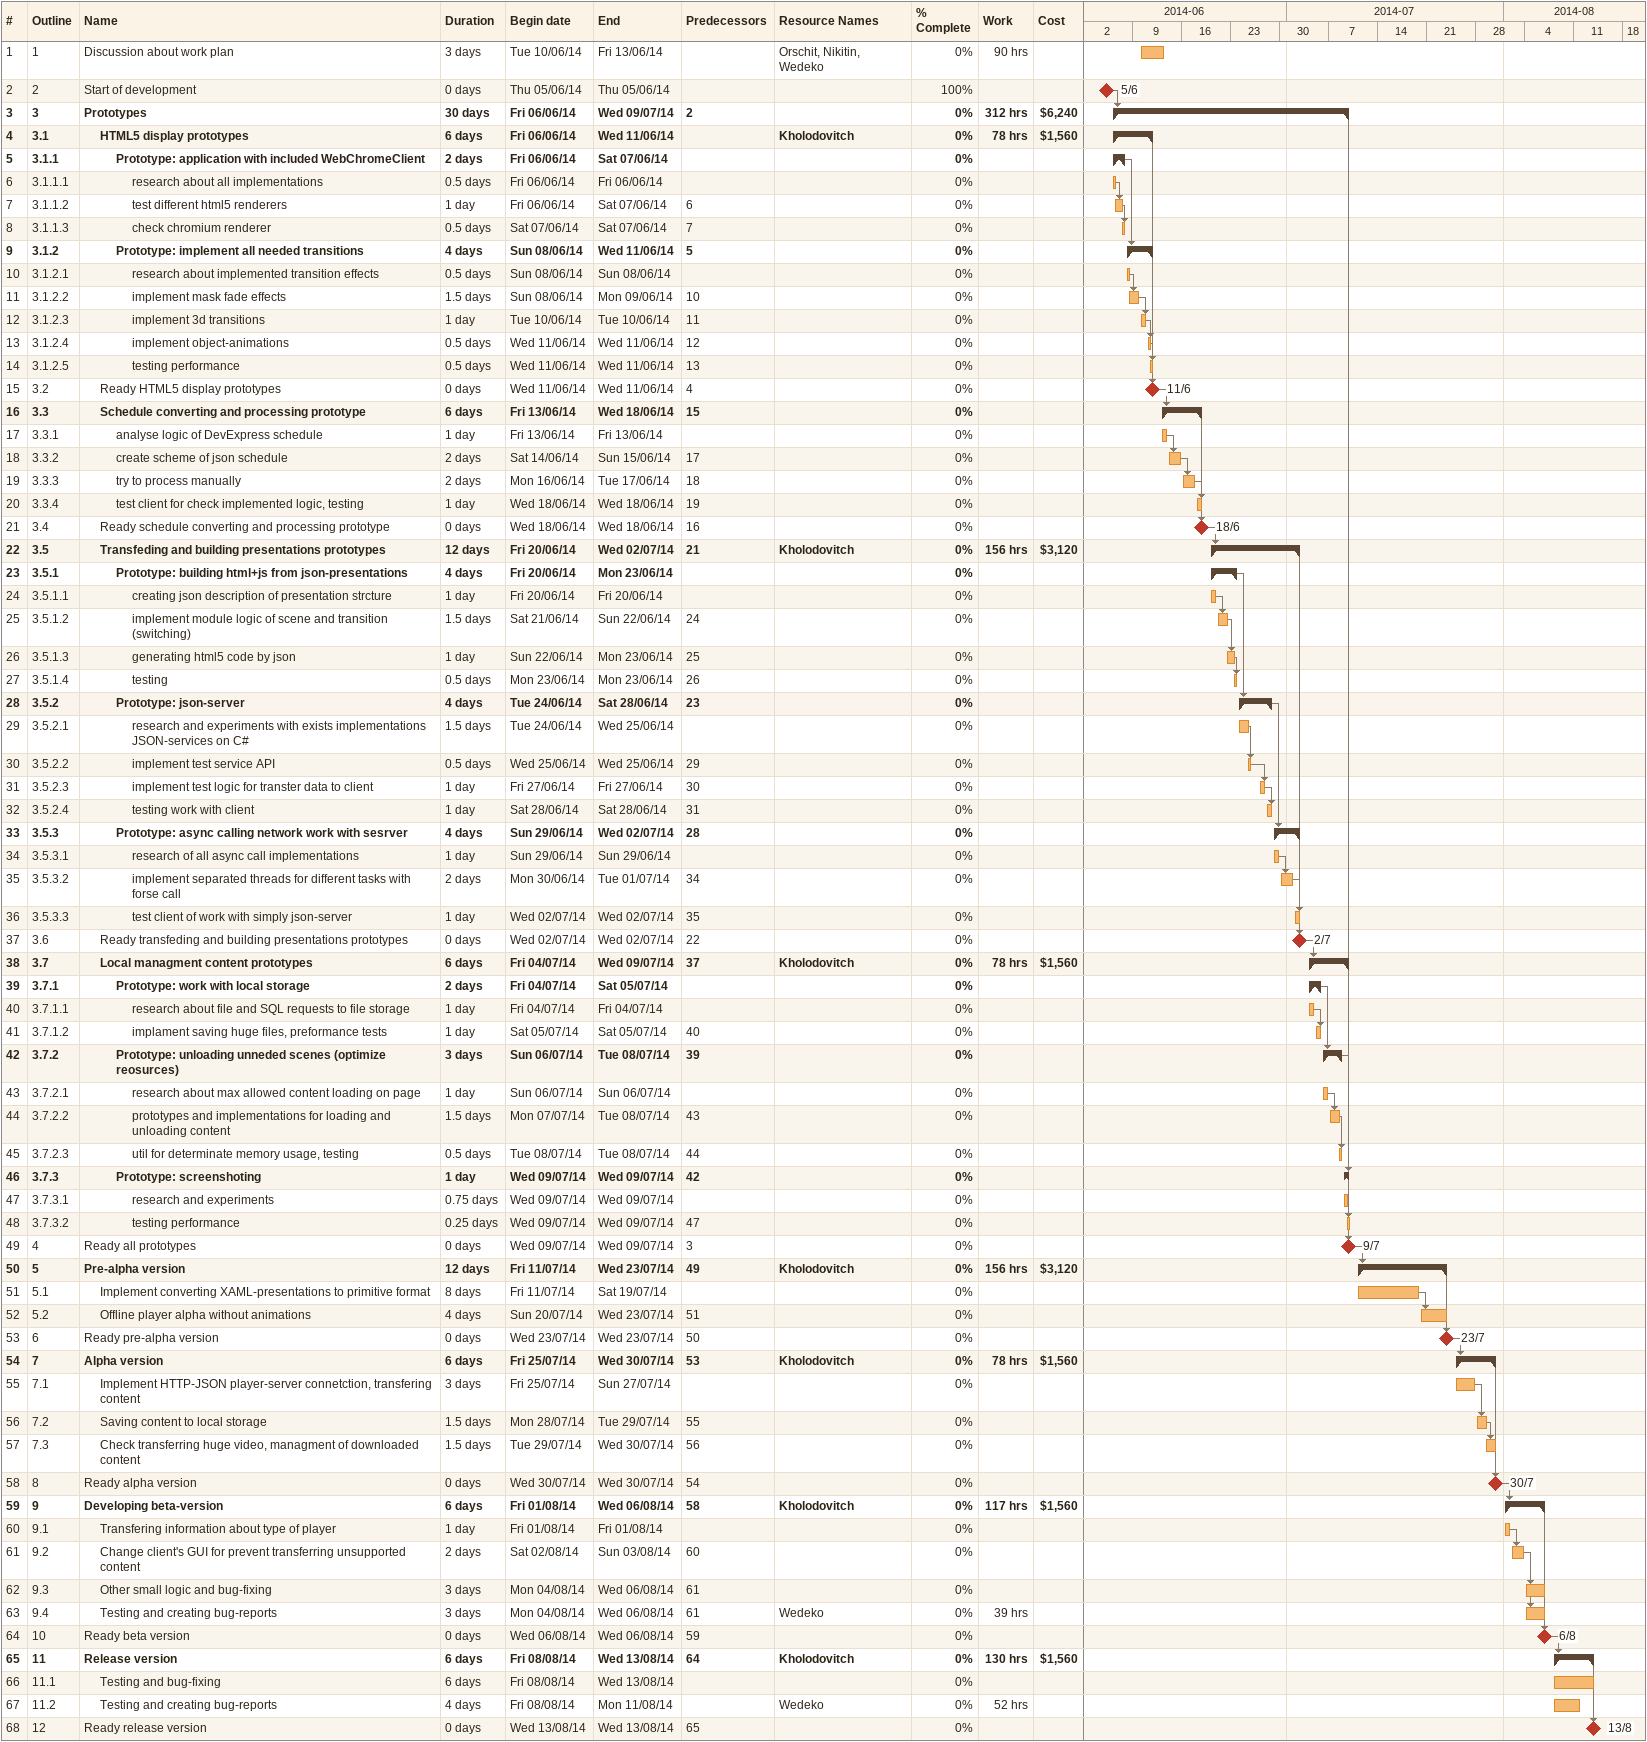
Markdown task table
| ID | WBS | Task | Duration | Start | Finish | Predecessors | Resources | % complete | Work (h) | Cost ($) |
|---|---|---|---|---|---|---|---|---|---|---|
| 1 | 1 | Discussion about work plan | 3d | 2014-06-10 | 2014-06-13 |  | Orschit, Nikitin, Wedeko | 0 | 90 |  |
| 2 | 2 | Start of development | 0d | 2014-06-05 | 2014-06-05 |  |  | 100 |  |  |
| 3 | 3 | **Prototypes** | 30d | 2014-06-06 | 2014-07-09 | 2 |  | 0 | 312 | 6240 |
| 4 | 3.1 | **HTML5 display prototypes** | 6d | 2014-06-06 | 2014-06-11 |  | Kholodovitch | 0 | 78 | 1560 |
| 5 | 3.1.1 | **Prototype: application with included WebChromeClient** | 2d | 2014-06-06 | 2014-06-07 |  |  | 0 |  |  |
| 6 | 3.1.1.1 | research about all implementations | 0.5d | 2014-06-06 | 2014-06-06 |  |  | 0 |  |  |
| 7 | 3.1.1.2 | test different html5 renderers | 1d | 2014-06-06 | 2014-06-07 | 6 |  | 0 |  |  |
| 8 | 3.1.1.3 | check chromium renderer | 0.5d | 2014-06-07 | 2014-06-07 | 7 |  | 0 |  |  |
| 9 | 3.1.2 | **Prototype: implement all needed transitions** | 4d | 2014-06-08 | 2014-06-11 | 5 |  | 0 |  |  |
| 10 | 3.1.2.1 | research about implemented transition effects | 0.5d | 2014-06-08 | 2014-06-08 |  |  | 0 |  |  |
| 11 | 3.1.2.2 | implement mask fade effects | 1.5d | 2014-06-08 | 2014-06-09 | 10 |  | 0 |  |  |
| 12 | 3.1.2.3 | implement 3d transitions | 1d | 2014-06-10 | 2014-06-10 | 11 |  | 0 |  |  |
| 13 | 3.1.2.4 | implement object-animations | 0.5d | 2014-06-11 | 2014-06-11 | 12 |  | 0 |  |  |
| 14 | 3.1.2.5 | testing performance | 0.5d | 2014-06-11 | 2014-06-11 | 13 |  | 0 |  |  |
| 15 | 3.2 | Ready HTML5 display prototypes | 0d | 2014-06-11 | 2014-06-11 | 4 |  | 0 |  |  |
| 16 | 3.3 | **Schedule converting and processing prototype** | 6d | 2014-06-13 | 2014-06-18 | 15 |  | 0 |  |  |
| 17 | 3.3.1 | analyse logic of DevExpress schedule | 1d | 2014-06-13 | 2014-06-13 |  |  | 0 |  |  |
| 18 | 3.3.2 | create scheme of json schedule | 2d | 2014-06-14 | 2014-06-15 | 17 |  | 0 |  |  |
| 19 | 3.3.3 | try to process manually | 2d | 2014-06-16 | 2014-06-17 | 18 |  | 0 |  |  |
| 20 | 3.3.4 | test client for check implemented logic, testing | 1d | 2014-06-18 | 2014-06-18 | 19 |  | 0 |  |  |
| 21 | 3.4 | Ready schedule converting and processing prototype | 0d | 2014-06-18 | 2014-06-18 | 16 |  | 0 |  |  |
| 22 | 3.5 | **Transfeding and building presentations prototypes** | 12d | 2014-06-20 | 2014-07-02 | 21 | Kholodovitch | 0 | 156 | 3120 |
| 23 | 3.5.1 | **Prototype: building html+js from json-presentations** | 4d | 2014-06-20 | 2014-06-23 |  |  | 0 |  |  |
| 24 | 3.5.1.1 | creating json description of presentation strcture | 1d | 2014-06-20 | 2014-06-20 |  |  | 0 |  |  |
| 25 | 3.5.1.2 | implement module logic of scene and transition (switching) | 1.5d | 2014-06-21 | 2014-06-22 | 24 |  | 0 |  |  |
| 26 | 3.5.1.3 | generating html5 code by json | 1d | 2014-06-22 | 2014-06-23 | 25 |  | 0 |  |  |
| 27 | 3.5.1.4 | testing | 0.5d | 2014-06-23 | 2014-06-23 | 26 |  | 0 |  |  |
| 28 | 3.5.2 | **Prototype: json-server** | 4d | 2014-06-24 | 2014-06-28 | 23 |  | 0 |  |  |
| 29 | 3.5.2.1 | research and experiments with exists implementations JSON-services on C# | 1.5d | 2014-06-24 | 2014-06-25 |  |  | 0 |  |  |
| 30 | 3.5.2.2 | implement test service API | 0.5d | 2014-06-25 | 2014-06-25 | 29 |  | 0 |  |  |
| 31 | 3.5.2.3 | implement test logic for transter data to client | 1d | 2014-06-27 | 2014-06-27 | 30 |  | 0 |  |  |
| 32 | 3.5.2.4 | testing work with client | 1d | 2014-06-28 | 2014-06-28 | 31 |  | 0 |  |  |
| 33 | 3.5.3 | **Prototype: async calling network work with sesrver** | 4d | 2014-06-29 | 2014-07-02 | 28 |  | 0 |  |  |
| 34 | 3.5.3.1 | research of all async call implementations | 1d | 2014-06-29 | 2014-06-29 |  |  | 0 |  |  |
| 35 | 3.5.3.2 | implement separated threads for different tasks with forse call | 2d | 2014-06-30 | 2014-07-01 | 34 |  | 0 |  |  |
| 36 | 3.5.3.3 | test client of work with simply json-server | 1d | 2014-07-02 | 2014-07-02 | 35 |  | 0 |  |  |
| 37 | 3.6 | Ready transfeding and building presentations prototypes | 0d | 2014-07-02 | 2014-07-02 | 22 |  | 0 |  |  |
| 38 | 3.7 | **Local managment content prototypes** | 6d | 2014-07-04 | 2014-07-09 | 37 | Kholodovitch | 0 | 78 | 1560 |
| 39 | 3.7.1 | **Prototype: work with local storage** | 2d | 2014-07-04 | 2014-07-05 |  |  | 0 |  |  |
| 40 | 3.7.1.1 | research about file and SQL requests to file storage | 1d | 2014-07-04 | 2014-07-04 |  |  | 0 |  |  |
| 41 | 3.7.1.2 | implament saving huge files, preformance tests | 1d | 2014-07-05 | 2014-07-05 | 40 |  | 0 |  |  |
| 42 | 3.7.2 | **Prototype: unloading unneded scenes (optimize reosurces)** | 3d | 2014-07-06 | 2014-07-08 | 39 |  | 0 |  |  |
| 43 | 3.7.2.1 | research about max allowed content loading on page | 1d | 2014-07-06 | 2014-07-06 |  |  | 0 |  |  |
| 44 | 3.7.2.2 | prototypes and implementations for loading and unloading content | 1.5d | 2014-07-07 | 2014-07-08 | 43 |  | 0 |  |  |
| 45 | 3.7.2.3 | util for determinate memory usage, testing | 0.5d | 2014-07-08 | 2014-07-08 | 44 |  | 0 |  |  |
| 46 | 3.7.3 | **Prototype: screenshoting** | 1d | 2014-07-09 | 2014-07-09 | 42 |  | 0 |  |  |
| 47 | 3.7.3.1 | research and experiments | 0.75d | 2014-07-09 | 2014-07-09 |  |  | 0 |  |  |
| 48 | 3.7.3.2 | testing performance | 0.25d | 2014-07-09 | 2014-07-09 | 47 |  | 0 |  |  |
| 49 | 4 | Ready all prototypes | 0d | 2014-07-09 | 2014-07-09 | 3 |  | 0 |  |  |
| 50 | 5 | **Pre-alpha version** | 12d | 2014-07-11 | 2014-07-23 | 49 | Kholodovitch | 0 | 156 | 3120 |
| 51 | 5.1 | Implement converting XAML-presentations to primitive format | 8d | 2014-07-11 | 2014-07-19 |  |  | 0 |  |  |
| 52 | 5.2 | Offline player alpha without animations | 4d | 2014-07-20 | 2014-07-23 | 51 |  | 0 |  |  |
| 53 | 6 | Ready pre-alpha version | 0d | 2014-07-23 | 2014-07-23 | 50 |  | 0 |  |  |
| 54 | 7 | **Alpha version** | 6d | 2014-07-25 | 2014-07-30 | 53 | Kholodovitch | 0 | 78 | 1560 |
| 55 | 7.1 | Implement HTTP-JSON player-server connetction, transfering content | 3d | 2014-07-25 | 2014-07-27 |  |  | 0 |  |  |
| 56 | 7.2 | Saving content to local storage | 1.5d | 2014-07-28 | 2014-07-29 | 55 |  | 0 |  |  |
| 57 | 7.3 | Check transferring huge video, managment of downloaded content | 1.5d | 2014-07-29 | 2014-07-30 | 56 |  | 0 |  |  |
| 58 | 8 | Ready alpha version | 0d | 2014-07-30 | 2014-07-30 | 54 |  | 0 |  |  |
| 59 | 9 | **Developing beta-version** | 6d | 2014-08-01 | 2014-08-06 | 58 | Kholodovitch | 0 | 117 | 1560 |
| 60 | 9.1 | Transfering information about type of player | 1d | 2014-08-01 | 2014-08-01 |  |  | 0 |  |  |
| 61 | 9.2 | Change client's GUI for prevent transferring unsupported content | 2d | 2014-08-02 | 2014-08-03 | 60 |  | 0 |  |  |
| 62 | 9.3 | Other small logic and bug-fixing | 3d | 2014-08-04 | 2014-08-06 | 61 |  | 0 |  |  |
| 63 | 9.4 | Testing and creating bug-reports | 3d | 2014-08-04 | 2014-08-06 | 61 | Wedeko | 0 | 39 |  |
| 64 | 10 | Ready beta version | 0d | 2014-08-06 | 2014-08-06 | 59 |  | 0 |  |  |
| 65 | 11 | **Release version** | 6d | 2014-08-08 | 2014-08-13 | 64 | Kholodovitch | 0 | 130 | 1560 |
| 66 | 11.1 | Testing and bug-fixing | 6d | 2014-08-08 | 2014-08-13 |  |  | 0 |  |  |
| 67 | 11.2 | Testing and creating bug-reports | 4d | 2014-08-08 | 2014-08-11 |  | Wedeko | 0 | 52 |  |
| 68 | 12 | Ready release version | 0d | 2014-08-13 | 2014-08-13 | 65 |  | 0 |  |  |
